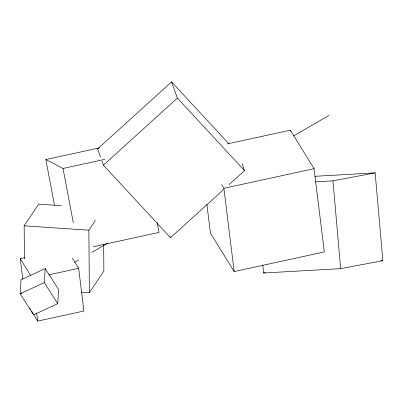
<?xml version="1.0" encoding="UTF-8"?>
<svg xmlns="http://www.w3.org/2000/svg" width="403" height="403" viewBox="0 0 403 403"><rect width="100%" height="100%" fill="white"/><g stroke="black" fill="none" stroke-linecap="round" stroke-linejoin="round"><path stroke-width="0.6" d="M57.74 303.645L44.305 282.604L45.196 268.579L21.042 279.768L20.15 293.792L33.585 314.839L57.74 303.645L58.631 289.621L45.196 268.579M24.432 258.958L24.165 225.821L38.668 204.155L61.286 205.681M81.204 292.165L89.37 292.714L88.867 230.199L95.43 220.396M89.37 292.714L103.873 271.043L103.657 244.163M228.884 143.79L171.582 81.9L97.576 148.959L100.478 157.064M223.579 189.606L170.519 237.689L103.38 165.175L177.385 98.115L171.582 81.9M229.166 184.549L244.525 170.63L242.037 163.678M21.782 292.85L20.15 293.792L44.305 282.604M74.62 262.348L78.429 260.147M92.05 252.283L107.843 243.165M293.58 135.932L328.984 115.49M54.491 205.243L45.826 159.548L99.35 147.906M45.826 159.548L63.019 168.459L104.856 159.356M227.146 143.942L290.321 130.199L314.058 168.671L324.329 251.94L234.163 271.551L210.426 233.08L206.9 204.497M221.59 184.544L223.897 188.287L314.058 168.671M22.749 279.078L20.231 258.65L24.492 257.724M93.239 246.752L159.069 232.43L157.195 222.552M48.839 274.811L78.661 268.327L83.925 311.04L37.675 321.1L31.424 310.965M315.403 181.844L332.964 180.841L375.163 172.872L382.85 260.67L340.651 268.64L263.507 273.027L262.796 264.877M263.507 273.027L265.345 272.685M314.955 176.302L375.163 172.872M380.966 260.776L382.85 260.67M24.165 225.821L88.867 230.199M177.385 98.115L244.525 170.63M72.404 258.192L78.661 268.327M20.231 258.65L30.432 275.184M29.449 307.766L30.437 309.368M170.106 236.531L170.519 237.689M101.929 161.119L103.38 165.175M63.019 168.459L73.321 222.794M290.321 130.199L290.472 131.443M223.897 188.287L234.163 271.551M36.683 313.05L37.675 321.1M332.964 180.841L340.651 268.64"/></g></svg>
